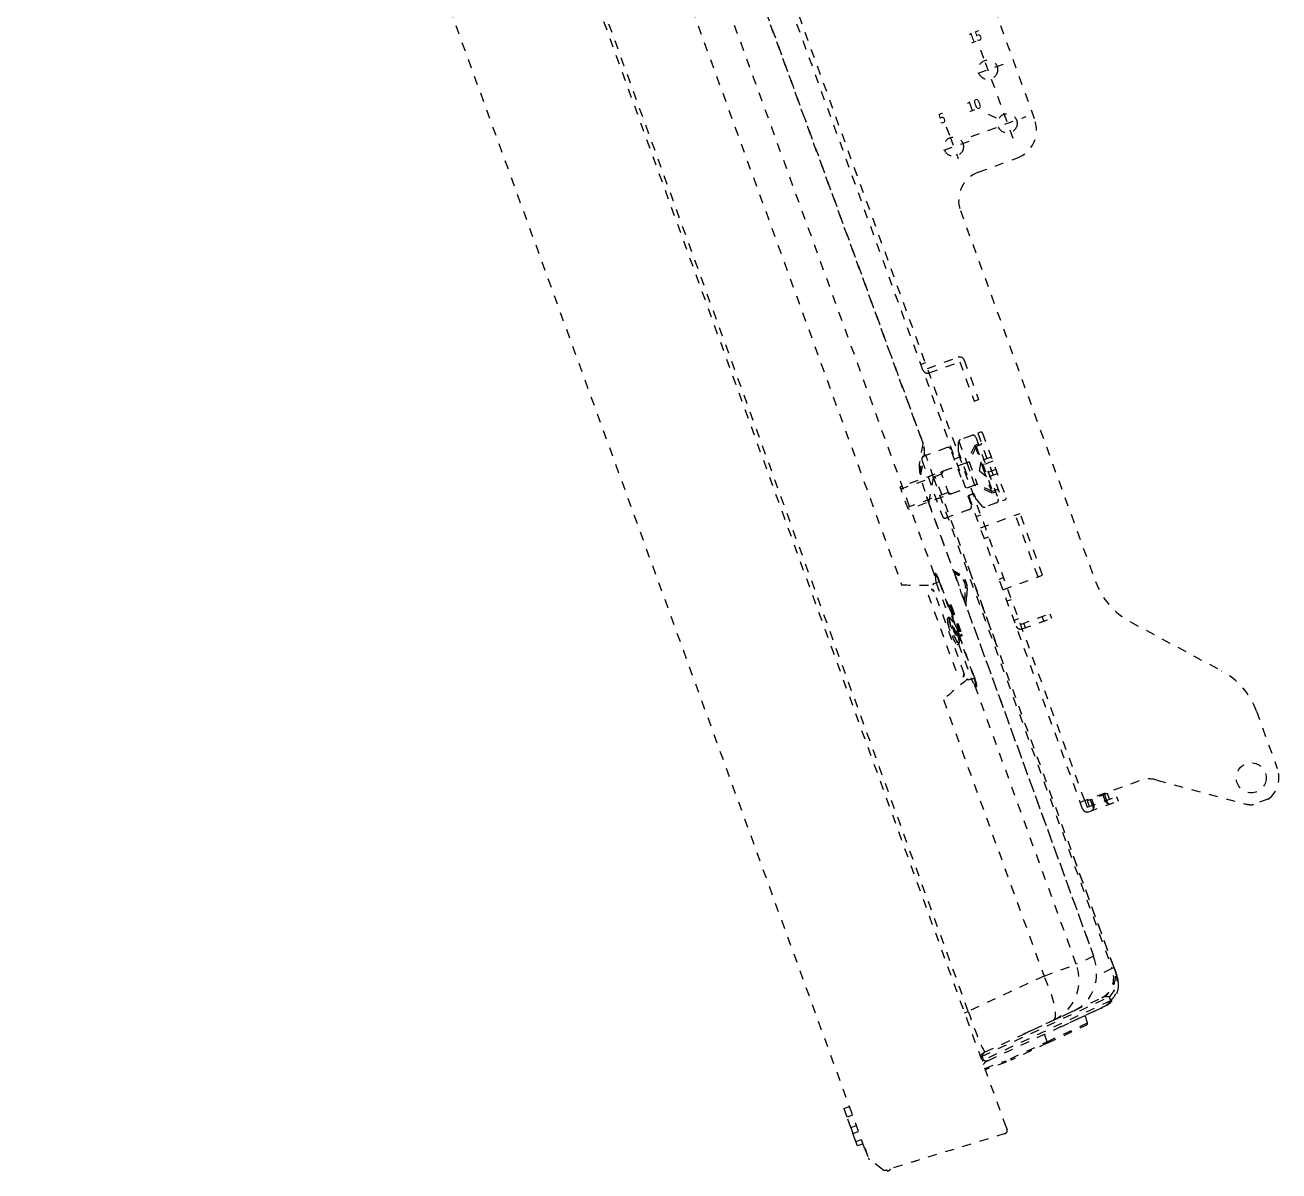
# Model space of a CAD drawing. Units: millimetres, scale not verified. Extents: x -98 to 63, y -194 to 57.
# Drawn here: x -97.77 to -83.81, y -194.16 to -181.4 of the extents above; entities that cross this region are included whole.
import ezdxf
from ezdxf.enums import TextEntityAlignment as Align

# ---------------------------------------------------------------- set-up
doc = ezdxf.new("R2010")
doc.units = ezdxf.units.MM
doc.header["$LTSCALE"] = 0.125
doc.linetypes.add('USER5', pattern=[1.4, 0.7, -0.7])
doc.layers.add('0-5_GAIKEI', color=1, linetype='USER5', lineweight=18)
doc.styles.add('ＭＳ ゴシック', font='')
doc.styles.get('ＭＳ ゴシック').set_extended_font_data('MS Gothic')

# ---------------------------------------------------------------- blocks, each defined once
blk = doc.blocks.new('側')
at = {"layer": '0-5_GAIKEI'}
for p, q in [((-8.9111, 20.5463), (0.6085, -5.6084)), ((-0.9428, -5.9074), (-10.2916, 19.7782)), ((0.2115, -4.3837), (-7.1175, 15.7526)), ((-5.2775, 15.6266), (-0.2951, 1.9376)), ((-0.1683, 0.4877), (-5.4508, 15.0012)), ((-5.8071, 14.8614), (-0.5311, 0.3657)), ((1.4846, -2.129), (-3.6883, 12.0835)), ((1.5074, -2.0355), (-3.6104, 12.0254)), ((-0.1146, 8.473), (0.9514, 5.5443)), ((0.3837, 6.2268), (0.3381, 6.3521)), ((0.3197, 6.0616), (0.6323, 6.1754)), ((0.3993, 6.1839), (0.7091, 5.3328)), ((0.5258, 5.5607), (0.405, 5.6171)), ((0.0039, 5.3697), (-0.0303, 5.4637)), ((0.2417, 5.357), (0.854, 5.5798)), ((-0.0615, 5.2041), (0.2554, 5.3194)), ((0.0096, 5.3541), (0.0972, 5.1136)), ((0.323, 4.9609), (0.7521, 5.1171)), ((0.1238, 4.5337), (1.627, 0.4036)), ((-0.2666, 2.8383), (-0.3167, 2.8201)), ((-0.2438, 2.7757), (0.0976, 2.8999)), ((-0.2255, 2.7256), (0.1159, 2.8498)), ((0.1159, 2.8498), (0.2755, 2.4113)), ((0.166, 2.8681), (0.3256, 2.4295)), ((0.2755, 2.4113), (0.3256, 2.4295)), ((0.1063, 1.9671), (0.2399, 1.6002)), ((0.2511, 2.03), (0.125, 1.9841)), ((0.2938, 2.0101), (0.5446, 1.3209)), ((0.3481, 2.0653), (0.3168, 2.0539)), ((0.3168, 2.0539), (0.5904, 1.3021)), ((0.3695, 2.0553), (0.6317, 1.3349)), ((-0.2951, 1.9376), (-0.3319, 1.7288)), ((-0.2919, 1.9429), (-0.2951, 1.9376)), ((-0.0257, 1.8938), (-0.2856, 1.7991)), ((0.1311, 1.5606), (0.0171, 1.8738)), ((0.1031, 1.8523), (0.1031, 1.9528)), ((0.2, 1.5857), (0.1031, 1.8519)), ((0.2998, 1.9058), (0.2224, 1.7399)), ((0.3223, 1.9317), (0.2832, 1.9175)), ((0.2832, 1.9175), (0.3801, 1.6512)), ((0.3467, 1.9229), (0.2998, 1.9058)), ((0.2998, 1.9058), (0.4822, 1.4046)), ((0.2149, 1.733), (-0.5474, 1.4556)), ((-0.3175, 1.5921), (-0.2806, 1.801)), ((-0.3056, 1.7564), (-0.0776, 1.13)), ((-0.2806, 1.801), (-0.2798, 1.8054)), ((0.1924, 1.7248), (-0.2372, 1.5685)), ((0.1259, 1.7893), (0.057, 1.7642)), ((0.2197, 1.736), (0.3117, 1.4832)), ((0.3378, 1.6358), (0.3574, 1.7474)), ((0.467, 1.7873), (0.3574, 1.7474)), ((0.4838, 1.7412), (0.3742, 1.7013)), ((-0.0846, 1.5974), (-0.5388, 1.4321)), ((-0.2274, 1.2772), (-0.178, 1.5571)), ((-0.1545, 1.5656), (-0.178, 1.5571)), ((-0.178, 1.5571), (1.811, -3.9077)), ((1.8345, -3.8991), (-0.1545, 1.5656)), ((-0.0019, 1.3703), (-0.0931, 1.6209)), ((-0.0846, 1.5974), (-0.0696, 1.6295)), ((0.3378, 1.6358), (0.4246, 1.563)), ((0.477, 1.385), (0.3801, 1.6512)), ((0.5174, 1.649), (0.4078, 1.6091)), ((0.5341, 1.6029), (0.4246, 1.563)), ((-0.4562, 1.205), (-0.5474, 1.4556)), ((0.3061, 1.4824), (-0.4562, 1.205)), ((0.2847, 1.4747), (-0.146, 1.3179)), ((0.4822, 1.4046), (0.3163, 1.482)), ((0.5161, 1.3993), (0.477, 1.385)), ((0.5291, 1.4217), (0.4822, 1.4046)), ((-0.0105, 1.3938), (-0.4647, 1.2285)), ((-0.2276, 1.2701), (0.0721, 0.4469)), ((-0.0105, 1.3938), (0.0216, 1.3789)), ((0.2741, 1.3821), (0.2052, 1.357)), ((0.2052, 1.357), (0.2451, 1.2474)), ((0.2146, 1.3604), (0.2647, 1.3787)), ((0.2741, 1.3821), (0.2969, 1.3194)), ((0.2971, 1.3191), (0.3617, 1.2422)), ((0.5247, 1.2782), (0.3986, 1.2323)), ((0.6217, 1.3135), (0.5904, 1.3021)), ((0.2252, 1.2047), (-0.0348, 1.11)), ((0.3001, 1.1255), (0.3502, 1.1437)), ((0.3457, 1.0002), (0.7873, 1.161)), ((0.988, 0.4536), (0.7372, 1.1427)), ((1.0381, 0.4719), (0.7873, 1.161)), ((0.3884, 0.8828), (0.4385, 0.901)), ((0.2056, 0.5763), (0.5125, -0.2672)), ((-0.155, 0.4925), (-0.1683, 0.4877)), ((-0.1668, 0.4706), (-0.1535, 0.4754)), ((0.1154, 0.4825), (0.0477, 0.5216)), ((0.1066, 0.4673), (0.057, 0.4959)), ((0.0745, 0.4478), (0.0721, 0.4469)), ((0.1149, 0.4817), (0.1154, 0.4825)), ((0.5537, 0.4286), (0.6039, 0.4468)), ((0.5965, 0.3111), (1.0381, 0.4719)), ((-0.1826, 0.3763), (-0.1793, 0.3775)), ((-0.1826, 0.3763), (-0.1782, 0.3644)), ((-0.1793, 0.3775), (-0.1457, 0.3897)), ((-0.175, 0.3656), (-0.1793, 0.3775)), ((-0.175, 0.3656), (-0.1782, 0.3644)), ((0.1658, -0.6235), (-0.1677, 0.2929)), ((-0.1457, 0.3897), (-0.1141, 0.4012)), ((-0.1457, 0.3897), (-0.0034, -0.0012)), ((-0.1078, 0.4035), (-0.1141, 0.4012)), ((-0.1141, 0.4012), (0.2765, -0.672)), ((0.2828, -0.6697), (-0.1078, 0.4035)), ((0.1719, 0.1791), (0.1809, 0.3292)), ((0.1975, 0.3282), (0.1809, 0.3292)), ((0.1975, 0.3282), (0.1862, 0.1398)), ((0.187, 0.1376), (0.1984, 0.3282)), ((0.1975, 0.3282), (0.1984, 0.3282)), ((-0.2357, 0.2558), (0.0899, -0.6388)), ((-0.0033, 0.1354), (0.0172, 0.1428)), ((0.1534, 0.2222), (0.1559, 0.2231)), ((0.1534, 0.2222), (1.6065, -3.77)), ((0.6421, 0.1858), (0.6922, 0.2041)), ((0, 0), (-0.0186, -0.0068)), ((0.1142, -0.1943), (0.0002, 0.1189)), ((0.0111, 0.1229), (0.0251, 0.128)), ((0.0228, 0.0569), (0.0268, 0.0797)), ((0.0251, 0.128), (0.1391, -0.1853)), ((0.7937, -0.0747), (1.1194, 0.0438)), ((1.0515, -0.0376), (1.0333, 0.0125)), ((1.1194, 0.0438), (1.1377, -0.0063)), ((0.7709, -0.0121), (0.7208, -0.0303)), ((0.8119, -0.1248), (1.1377, -0.0063)), ((0.8119, -0.1248), (1.075, -0.0291)), ((0.8479, -0.1117), (0.8297, -0.0616)), ((2.0156, -0.0454), (3.03, -0.5905)), ((0.1426, -0.2017), (0.1221, -0.2092)), ((0.0874, -0.2981), (0.106, -0.2913)), ((0.1026, -0.2925), (0.2449, -0.6835)), ((0.2037, -0.685), (0.207, -0.6839)), ((0.2037, -0.685), (0.2081, -0.6969)), ((0.2113, -0.6958), (0.207, -0.6839)), ((0.2081, -0.6969), (0.2113, -0.6958)), ((0.2449, -0.6835), (0.2113, -0.6958)), ((0.2449, -0.6835), (0.2765, -0.672)), ((0.2828, -0.6697), (0.2765, -0.672)), ((0.2941, -0.7541), (0.2808, -0.759)), ((0.2906, -0.7731), (0.3039, -0.7682)), ((1.414, -3.8597), (0.2906, -0.7731)), ((-0.0658, -0.9129), (1.0544, -3.9906)), ((3.4186, -1.0396), (3.652, -1.6806)), ((2.3108, -1.8077), (3.2918, -2.0729)), ((1.4572, -2.0538), (2.1099, -1.8163)), ((1.5074, -2.0355), (1.5347, -2.1107)), ((1.5347, -2.1107), (1.8605, -1.9922)), ((1.7625, -1.9569), (1.537, -2.039)), ((1.5598, -2.1016), (1.537, -2.039)), ((1.553, -2.1608), (1.8787, -2.0423)), ((1.6075, -2.1255), (1.5714, -2.0264)), ((1.6099, -2.0834), (1.5871, -2.0207)), ((1.7352, -2.0378), (1.7124, -1.9751)), ((1.7641, -2.0684), (1.728, -1.9694)), ((1.7853, -2.0195), (1.7625, -1.9569)), ((1.8116, -2.0667), (1.8161, -2.0651)), ((1.8605, -1.9922), (1.8787, -2.0423)), ((3.5484, -2.0199), (3.3856, -2.0791)), ((1.8264, -3.8771), (1.3594, -2.5939)), ((1.0544, -3.9906), (1.414, -3.8597)), ((1.6065, -3.77), (1.414, -3.8597)), ((1.811, -3.9077), (1.6418, -3.9866)), ((1.8345, -3.8991), (1.811, -3.9077)), ((1.8345, -3.8991), (1.8264, -3.8771)), ((1.8687, -3.9931), (1.8345, -3.8991)), ((1.8345, -3.8991), (1.8534, -3.9511)), ((1.0544, -3.9906), (0.2115, -4.3837)), ((1.8687, -3.9931), (1.8534, -3.9511)), ((1.7947, -4.2658), (0.3796, -4.9257)), ((0.4349, -4.9303), (1.7308, -4.326)), ((1.3937, -4.3733), (1.6966, -4.232)), ((1.7794, -4.2238), (1.7947, -4.2658)), ((0.1684, -4.3993), (0.2115, -4.3837)), ((0.8967, -4.605), (1.3937, -4.3733)), ((1.1601, -4.4822), (1.3937, -4.3733)), ((1.6893, -4.349), (1.208, -4.5734)), ((1.6893, -4.349), (1.208, -4.5734)), ((1.5387, -4.5133), (1.5135, -4.4309)), ((0.4007, -4.8363), (1.1601, -4.4822)), ((0.8967, -4.605), (0.8171, -4.6421)), ((1.0891, -4.7214), (1.5387, -4.5133)), ((1.0957, -4.7357), (1.5298, -4.5332)), ((0.6804, -4.9119), (1.0891, -4.7214)), ((1.0957, -4.7357), (0.6871, -4.9262)), ((1.0891, -4.7214), (1.0592, -4.6392)), ((1.089, -4.7214), (1.0957, -4.7357)), ((0.3939, -5.0188), (0.628, -4.9336)), ((0.6334, -4.9485), (0.3993, -5.0337)), ((0.6804, -4.9119), (0.6871, -4.9262)), ((-1.1749, -5.4646), (-1.1123, -5.4418)), ((-1.1749, -5.4646), (-1.139, -5.5632)), ((-1.0764, -5.5404), (-1.139, -5.5632)), ((-1.0976, -5.6771), (-1.139, -5.5632)), ((-1.0976, -5.6771), (-1.035, -5.6543)), ((-1.0976, -5.6771), (-1.0733, -5.7439)), ((-1.0733, -5.7439), (-1.0106, -5.7211)), ((0.6085, -5.6084), (0.6427, -5.7024)), ((-1.0409, -5.8328), (-1.0733, -5.7439)), ((-1.0409, -5.8328), (-0.9783, -5.81)), ((-1.0231, -5.8817), (-1.0409, -5.8328)), ((-0.9605, -5.8589), (-1.0231, -5.8817)), ((-0.9604, -5.8592), (-1.023, -5.882)), ((0.6228, -5.7451), (-0.7019, -6.1501)), ((0.6228, -5.7451), (0.6228, -5.7451)), ((-1.023, -5.882), (-1.0231, -5.8817)), ((-1.0231, -5.8817), (-1.0231, -5.8817)), ((-0.9428, -5.9074), (-0.9379, -5.9056)), ((-0.9428, -5.9074), (-0.9029, -6.017)), ((-0.7479, -6.1423), (-0.8919, -6.032)), ((-0.4102, -6.0648), (-0.4115, -6.0614)), ((-0.3317, -6.037), (-0.4102, -6.0648)), ((-0.7029, -6.1504), (-0.7019, -6.1501)), ((-0.6707, -6.158), (-0.6771, -6.16))]:
    blk.add_line(p, q, dxfattribs=at)
for points in [[(-0.2919, 1.9429), (-5.2729, 15.6282), (-5.2775, 15.6266)], [(0.2832, 1.9175), (0.1935, 1.7252), (0.2391, 1.5999)], [(0.477, 1.385), (0.2847, 1.4747), (0.2391, 1.5999)], [(0.0745, 0.4478), (-0.2251, 1.271), (-0.2276, 1.2701)], [(0.0481, 0.5202), (0.1149, 0.4817), (0.1066, 0.4673)], [(1.6065, -3.77), (1.6089, -3.7691), (0.1559, 0.2231)], [(0.0111, 0.1229), (0.1251, -0.1904), (0.1391, -0.1853)], [(0.3796, -4.9257), (0.3643, -4.8837), (1.7794, -4.2238)], [(-1.0409, -5.8328), (-1.0409, -5.8328), (-0.9783, -5.81)]]:
    blk.add_lwpolyline(points, dxfattribs=at)
for centre, radius in [((0.4293, 6.1015), 0.1083), ((0.6467, 5.5044), 0.1083), ((0.0495, 5.2445), 0.1083), ((3.3617, -1.7832), 0.1667)]:
    blk.add_circle(centre, radius, dxfattribs=at)
for centre, radius, start, end in [((0.6381, 5.4303), 0.3333, 290, 20), ((0.437, 4.6477), 0.3333, 110, 200), ((0.1159, 2.8498), 0.0533, 20, 110), ((-0.2438, 2.7757), 0.0533, 200, 290), ((0.1364, 1.9528), 0.0333, 110, 180), ((0.2625, 1.9987), 0.0333, 20, 110), ((0.3538, 2.0496), 0.0167, 20, 110), ((-0.5425, 1.8517), 0.2667, 350, 20), ((-0.0143, 1.8624), 0.0333, 20, 110), ((0.341, 1.9385), 0.0167, 290, 20), ((0.5872, 1.5667), 0.9333, 170, 171.28401), ((-0.2742, 1.7678), 0.0333, 110, 200), ((0.2104, 1.7455), 0.0133, 290, 335), ((0.3107, 1.4699), 0.0133, 65, 110), ((0.5348, 1.4061), 0.0167, 20, 110), ((2.6053, 2.3015), 3.0122, 198.58528, 200.00476), ((0.5133, 1.3095), 0.0333, 290, 20), ((0.616, 1.3292), 0.0167, 290, 20), ((-0.0462, 1.1414), 0.0333, 200, 290), ((0.2138, 1.236), 0.0333, 290, 20), ((0.3872, 1.2636), 0.0333, 220, 290), ((-862.1546, -311.9073), 917.0605, 19.89873, 19.91366), ((978.8255, 354.7455), 1040.9036, 199.89973, 199.91288), ((0.032, 0.3381), 0.1491, 356.56505, 60), ((0.032, 0.3381), 0.1658, 356.56505, 60), ((0.032, 0.3381), 0.1667, 356.56505, 60), ((2.4101, 0.6886), 0.8333, 200, 241.74891), ((0.7937, -0.0747), 0.0533, 200, 290), ((-1.1947, -0.0142), 1.3333, 351.62603, 352.24469), ((2.6356, -1.3246), 0.8333, 20, 61.74891), ((2.2239, -2.1295), 0.3333, 74.87425, 110), ((3.3701, -1.7832), 0.3, 311.78679, 20), ((1.5598, -2.1016), 0.0533, 290, 20), ((1.7853, -2.0195), 0.0533, 200, 290), ((3.3701, -1.7832), 0.3, 254.87425, 268.21321), ((3.3628, -2.0165), 0.0667, 268.21321, 290), ((3.5256, -1.9572), 0.0667, 290, 311.78679), ((1.5347, -2.1107), 0.0533, 200, 290), ((1.5839, -3.9903), 0.2667, 295, 20), ((1.6181, -4.0843), 0.2667, 295, 20), ((1.647, -4.2583), 0.1, 295.00298, 309.70091), ((1.647, -4.2583), 0.1, 295.00298, 309.70091), ((1.5228, -4.5181), 0.0167, 294.99999, 16.95841), ((0.4711, -4.9874), 0.1667, 115, 140), ((0.5053, -5.0813), 0.1667, 115, 140), ((0.4484, -5.1177), 0.0957, 109.89848, 120.46811), ((0.4272, -5.059), 0.0333, 110, 141.81923), ((0.6114, -5.7138), 0.0333, 290, 20), ((-0.8716, -6.0056), 0.0333, 200, 232.55087), ((-0.7175, -6.1026), 0.05, 232.55087, 287), ((-0.6756, -6.1421), 0.0167, 287, 17), ((-0.6819, -6.144), 0.0167, 197, 287)]:
    blk.add_arc(centre, radius, start, end, dxfattribs=at)
for centre, major_axis, ratio, start_param, end_param in [((-0.5432, 1.8473), (-0.2626, 0.0463), 0.962693, 3.1415927, 3.6818092), ((0.096, 0.0976), (-0.3704, 1.7185), 0.04207, 5.7178219, 6.3861068), ((0.3688, 0.3279), (-0.6874, 1.4136), 0.111652, 0.1966614, 0.713056), ((-0.5844, 1.6089), (-0.2662, 0.0155), 0.942425, 3.163573, 3.5708153), ((-0.167, 1.2922), (0.1582, -0.4348), 0.139173, 3.3903668, 3.4537074), ((-0.5835, 1.6178), (-0.2636, 0.0404), 0.959783, 3.2191737, 3.660267), ((-0.5801, 1.6385), (-0.2626, 0.0463), 0.962693, 3.1415927, 3.6818092), ((-0.167, 1.2922), (0.1582, -0.4348), 0.139173, 4.535899, 4.712389), ((-0.5025, 1.2565), (-0.2528, -0.085), 0.173866, 3.1416106, 3.283393), ((-0.1993, 0.4764), (0.0114, -0.0313), 0.990268, 1.0484815, 1.5707963), ((0.0094, 0.4462), (-0.057, 0.1566), 0.990268, 1.0484815, 1.5707963), ((-0.1209, 0.3988), (0.0341, -0.0938), 0.139173, 1.5707963, 3.1415927), ((-0.186, 0.4812), (0.0114, -0.0313), 0.990268, 1.0484815, 1.5707963), ((-0.125, 0.3973), (-0.0284, 0.0781), 0.139173, 4.712389, 6.2831853), ((-0.6624, 0.3975), (-0.5406, 0.0236), 0.049568, 1.818219, 2.6828036), ((-0.2031, 0.28), (-0.0054, 0.0329), 0.918512, 4.8833811, 6.0548939), ((-0.1988, 0.2816), (-0.026, 0.0208), 0.986715, 4.1703511, 5.2719065), ((0.0229, 0.1272), (-0.0057, 0.0157), 0.139173, 4.712389, 6.2831853), ((0.0024, 0.1197), (-0.0057, 0.0157), 0.139173, 6.2831853, 7.8539816), ((0.0089, 0.1221), (-0.0057, 0.0157), 0.139173, 4.712389, 6.2831853), ((0.6989, -0.0344), (-0.6713, 0.1184), 0.731317, 0.0087861, 0.0594002), ((0.0344, -0.1524), (-0.053, 0.1457), 0.139173, 6.2831853, 9.424778), ((0.0313, -0.1536), (-0.0519, 0.1425), 0.139173, 0.7114082, 2.4392039), ((0.053, -0.1457), (-0.053, 0.1457), 0.139173, 6.2831853, 9.4250192), ((0.0561, -0.1445), (-0.0519, 0.1425), 0.139173, 6.2831853, 6.7994259), ((0.0561, -0.1445), (-0.0519, 0.1425), 0.139173, 0.5162406, 2.6342386), ((0.0561, -0.1445), (-0.0519, 0.1425), 0.139173, 5.6200703, 6.2831853), ((0.0561, -0.1445), (-0.0519, 0.1425), 0.139173, 3.8944849, 5.6200703), ((0.0561, -0.1445), (-0.0205, 0.0564), 0.139173, 0, 3.1415927), ((0.0561, -0.1445), (-0.0205, 0.0564), 0.139173, 3.1415927, 6.2831853), ((0.0561, -0.1445), (-0.0519, 0.1425), 0.139173, 2.6342386, 3.8944849), ((0.1164, -0.1935), (-0.0057, 0.0157), 0.139173, 1.5707963, 3.1415927), ((0.1229, -0.1912), (-0.0057, 0.0157), 0.139173, 3.1415927, 4.712389), ((0.1369, -0.1861), (-0.0057, 0.0157), 0.139173, 3.1415927, 4.712389), ((-0.1459, -1.0216), (0.3989, 0.3656), 0.049568, 0.4587891, 1.3233737), ((0.1304, -0.6364), (-0.017, 0.0287), 0.918512, 3.3698841, 4.5413969), ((0.1348, -0.6348), (0.0066, 0.0327), 0.986715, 4.1528714, 5.2544268), ((0.4, -0.6271), (0.057, -0.1566), 0.990268, 4.712389, 5.2347038), ((0.2656, -0.676), (-0.0284, 0.0781), 0.139173, 3.1415927, 4.712389), ((0.2698, -0.6745), (0.0341, -0.0938), 0.139173, 0, 1.5707963), ((0.2596, -0.7844), (-0.0114, 0.0313), 0.990268, 4.712389, 5.2347038), ((0.2729, -0.7795), (-0.0114, 0.0313), 0.990268, 4.712389, 5.2347038), ((0.9487, -4.0291), (-0.2113, 0.4532), 0.990195, 3.1415927, 4.6259739), ((1.1867, -3.9181), (-0.1905, 0.4624), 0.889863, 3.1820608, 4.666442), ((1.5839, -3.9903), (-0.1127, 0.2417), 0.905689, 3.1415927, 4.6333167), ((0.9487, -4.0291), (-0.2113, 0.4532), 0.224138, 3.1415927, 4.6927819), ((1.6028, -4.0423), (0.2506, 0.0912), 0.94024, 5.1123708, 6.2831853), ((1.6181, -4.0843), (0.2506, 0.0912), 0.94024, 5.1123708, 6.2831853), ((1.767, -4.4934), (-0.032, 0.2724), 0.667155, 6.0417092, 6.5003197), ((1.6181, -4.0843), (-0.1127, 0.2417), 0.705758, 3.1415927, 3.6002031), ((0.2422, -4.3585), (-0.1581, 0.4779), 0.073704, 1.5990485, 3.1502378), ((1.6823, -4.3339), (0.007, -0.0151), 0.004568, 5.6444606, 6.2831853), ((1.6823, -4.3339), (0.007, -0.0151), 0.004568, 5.6444606, 6.2831853), ((0.4747, -4.9971), (0.1566, 0.057), 0.94024, 1.9707781, 2.0943951), ((0.5054, -5.0817), (-0.1028, 0.2462), 0.44051, 0.0179359, 0.4765464), ((0.4899, -5.0391), (0.1566, 0.057), 0.94024, 1.9707781, 2.0943951), ((0.3565, -4.6726), (-0.0701, 0.2607), 0.430362, 2.7583594, 3.2169699), ((0.6277, -4.9328), (0.0057, -0.0157), 0.004585, 0, 1.518437), ((-1.0093, -5.6272), (-0.1181, 0.4051), 0.030171, 2.3199636, 3.1005455), ((-0.4824, -6.0307), (0.2665, 0.1103), 0.096846, 3.1059537, 3.1976012), ((-0.7165, -6.1023), (0.0146, -0.0478), 0.996584, 5.2721647, 6.2831853)]:
    blk.add_ellipse(centre, major_axis=major_axis, ratio=ratio, start_param=start_param, end_param=end_param, dxfattribs=at)
at = {"layer": '0-5_GAIKEI', "color": 7, "style": 'ＭＳ ゴシック'}
for s, width, p in [('15', 0.9, (0.2533, 6.358)), (' 5', 0.95, (-0.157, 5.4367))]:
    blk.add_text(s, height=0.1173, rotation=20, dxfattribs=dict(at, width=width)).set_placement(p, align=Align.BOTTOM_LEFT)
blk.add_text('10', height=0.1173, rotation=20, dxfattribs=at).set_placement((0.2317, 5.5925), align=Align.BOTTOM_LEFT)

msp = doc.modelspace()

# ---------------------------------------------------------------- block references
at = {"layer": '0-5_GAIKEI'}
msp.add_blockref('側', (-87.4799, -187.9998), dxfattribs=at)

doc.saveas('drawing.dxf')
